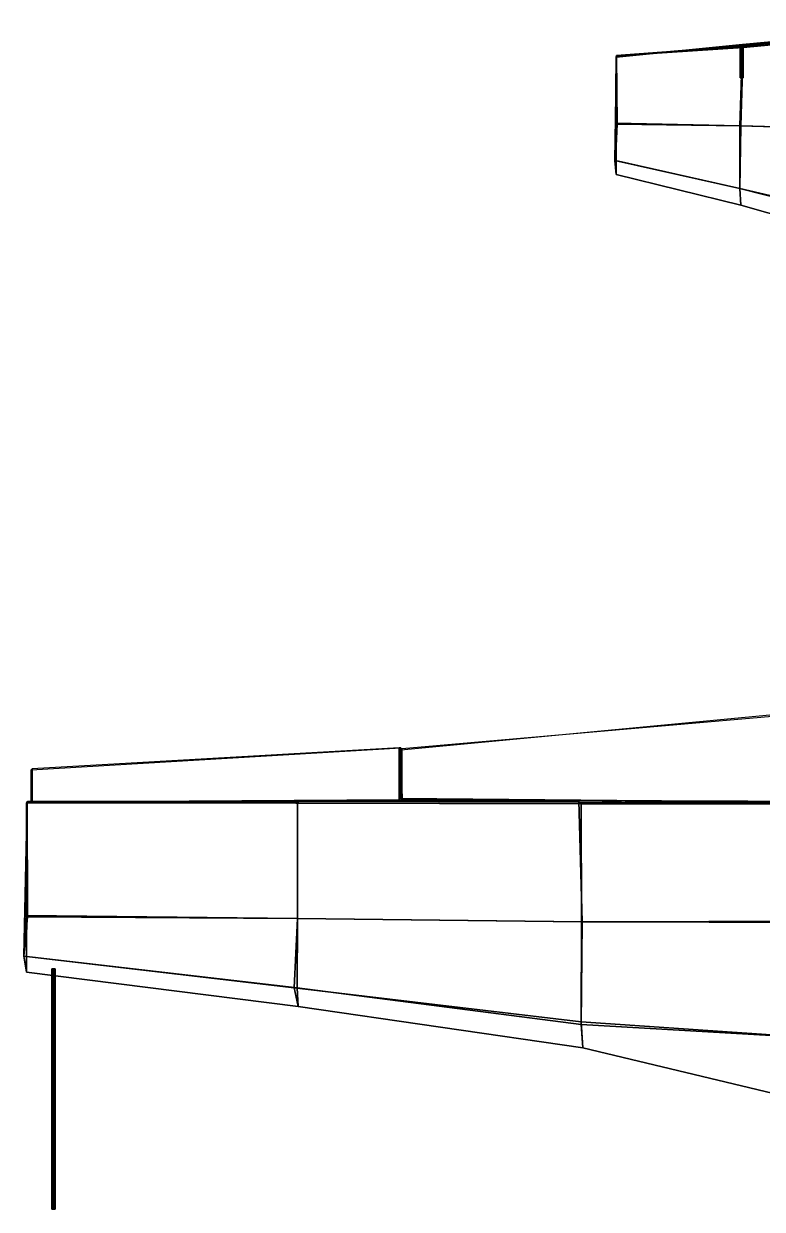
# Model space of a CAD drawing. Extents: x -1726 to 1721, y -2579 to 1769.
# Drawn here: x -1726 to -418, y -500 to 1599 of the extents above; entities that cross this region are included whole.
import ezdxf

# ---------------------------------------------------------------- set-up
doc = ezdxf.new("R2010")
doc.units = 0

msp = doc.modelspace()

# ---------------------------------------------------------------- linework, layer by layer
at = {"layer": '160671', "color": 1}
for points in [[(-299, 382, -876), (-299, 385, -876), (-1058, 313, -829), (-1056, 316, -826)], [(-1058, 227, -821), (-293, 220, -861), (-299, 385, -876), (-1058, 313, -829)], [(-1056, 316, -826), (-299, 382, -876), (-291, 222, -898), (-1056, 225, -840)], [(-1056, 225, -840), (-1056, 316, -826), (-1058, 313, -829), (-1058, 227, -821)], [(-1056, 225, -840), (-1058, 227, -821), (-1056, 316, -826), (-1058, 313, -829)], [(-291, 222, -898), (-293, 220, -861), (-1058, 227, -821), (-1056, 225, -840)]]:
    msp.add_3dface(points, dxfattribs=at)
at = {"layer": '191401', "color": 1}
for points in [[(-676, 1542, -518), (-21, 1599, -503), (-22, 1599, -493), (-677, 1540, -508)], [(-453, 1562, -501), (-458, 1418, -496), (-227, 1412, -494), (-229, 1583, -500)], [(-456, 1418, -524), (-452, 1557, -517), (-226, 1578, -517), (-225, 1412, -524)], [(-451, 1559, -513), (-453, 1562, -501), (-229, 1583, -500), (-228, 1581, -513)], [(-452, 1557, -517), (-451, 1559, -513), (-228, 1581, -513), (-226, 1578, -517)], [(-677, 1540, -508), (-678, 1423, -499), (-458, 1418, -496), (-453, 1562, -501)], [(-676, 1543, -514), (-677, 1540, -508), (-453, 1562, -501), (-451, 1559, -513)], [(-676, 1542, -518), (-676, 1543, -514), (-451, 1559, -513), (-452, 1557, -517)], [(-675, 1421, -524), (-676, 1542, -518), (-452, 1557, -517), (-456, 1418, -524)], [(-457, 1556, -506), (-457, 1556, -471), (-455, 1556, -471), (-455, 1556, -506)], [(-457, 1503, -471), (-457, 1556, -471), (-457, 1556, -506), (-457, 1503, -506)], [(-457, 1503, -471), (-455, 1503, -471), (-455, 1556, -471), (-457, 1556, -471)], [(-457, 1556, -506), (-455, 1556, -506), (-455, 1503, -506), (-457, 1503, -506)], [(-455, 1556, -471), (-455, 1503, -471), (-455, 1503, -506), (-455, 1556, -506)], [(-454, 1556, -553), (-454, 1556, -518), (-452, 1556, -518), (-452, 1556, -553)], [(-454, 1503, -518), (-454, 1556, -518), (-454, 1556, -553), (-454, 1503, -553)], [(-454, 1503, -518), (-452, 1503, -518), (-452, 1556, -518), (-454, 1556, -518)], [(-454, 1556, -553), (-452, 1556, -553), (-452, 1503, -553), (-454, 1503, -553)], [(-452, 1556, -518), (-452, 1503, -518), (-452, 1503, -553), (-452, 1556, -553)], [(-676, 1542, -518), (-677, 1332, -510), (-679, 1357, -505), (-676, 1542, -518)], [(-676, 1542, -518), (-679, 1357, -505), (-678, 1423, -499), (-676, 1542, -518)], [(-676, 1542, -518), (-675, 1421, -524), (-678, 1357, -525), (-676, 1542, -518)], [(-676, 1542, -518), (-678, 1357, -525), (-677, 1332, -510), (-676, 1542, -518)], [(-676, 1542, -518), (-678, 1423, -499), (-677, 1540, -508), (-676, 1542, -518)], [(-676, 1542, -518), (-677, 1540, -508), (-676, 1543, -514), (-676, 1542, -518)], [(-455, 1503, -506), (-455, 1503, -471), (-457, 1503, -471), (-457, 1503, -506)], [(-452, 1503, -553), (-452, 1503, -518), (-454, 1503, -518), (-454, 1503, -553)], [(-678, 1423, -499), (-679, 1357, -505), (-458, 1307, -503), (-458, 1418, -496)], [(-678, 1357, -525), (-675, 1421, -524), (-456, 1418, -524), (-458, 1307, -524)], [(-458, 1418, -496), (-458, 1307, -503), (-227, 1249, -501), (-227, 1412, -494)], [(-458, 1307, -524), (-456, 1418, -524), (-225, 1412, -524), (-225, 1253, -524)], [(-679, 1357, -505), (-677, 1332, -510), (-456, 1278, -507), (-458, 1307, -503)], [(-677, 1332, -510), (-678, 1357, -525), (-458, 1307, -524), (-456, 1278, -507)], [(-458, 1307, -503), (-456, 1278, -507), (-225, 1212, -509), (-227, 1249, -501)], [(-456, 1278, -507), (-458, 1307, -524), (-225, 1253, -524), (-225, 1212, -509)]]:
    msp.add_3dface(points, dxfattribs=at)
at = {"layer": '29165', "color": 1}
for points in [[(-1720, 220, -821), (-1719, 18, -830), (-1726, -52, -830), (-1720, 220, -821)], [(-1720, 220, -821), (-1726, -52, -830), (-1721, -80, -808), (-1720, 220, -821)], [(-1720, 220, -821), (-1721, -80, -808), (-1726, -52, -801), (-1720, 220, -821)], [(-1720, 220, -821), (-1726, -52, -801), (-1721, 20, -793), (-1720, 220, -821)], [(-1719, 222, -815), (-1721, 219, -806), (-1241, 224, -821), (-1239, 222, -838)], [(-1721, 219, -806), (-1721, 20, -793), (-1241, 15, -814), (-1241, 224, -821)], [(-1720, 220, -821), (-1721, 219, -806), (-1719, 222, -815), (-1720, 220, -821)], [(-1720, 220, -821), (-1721, 20, -793), (-1721, 219, -806), (-1720, 220, -821)], [(-1720, 220, -821), (-290, 217, -873), (-291, 217, -859), (-1721, 219, -806)], [(-1720, 220, -821), (-1719, 222, -815), (-1239, 222, -838), (-1241, 219, -845)], [(-1719, 18, -830), (-1720, 220, -821), (-1241, 219, -845), (-1241, 15, -854)], [(-1239, 222, -838), (-1241, 224, -821), (-743, 224, -845), (-743, 221, -863)], [(-1241, 224, -821), (-1241, 15, -814), (-737, 9, -836), (-743, 224, -845)], [(-1241, 219, -845), (-1239, 222, -838), (-743, 221, -863), (-739, 218, -870)], [(-1241, 15, -854), (-1241, 219, -845), (-739, 218, -870), (-738, 9, -880)], [(-743, 221, -863), (-743, 224, -845), (-291, 217, -859), (-290, 217, -873)], [(-743, 224, -845), (-737, 9, -836), (-288, 8, -847), (-291, 217, -859)], [(-739, 218, -870), (-743, 221, -863), (-290, 217, -873), (-289, 218, -893)], [(-738, 9, -880), (-739, 218, -870), (-289, 218, -893), (-288, 10, -911)], [(-1721, 20, -793), (-1726, -52, -801), (-1242, -108, -823), (-1241, 15, -814)], [(-1726, -52, -830), (-1719, 18, -830), (-1241, 15, -854), (-1247, -108, -853)], [(-1247, -108, -853), (-1241, 15, -854), (-738, 9, -880), (-739, -168, -880)], [(-1241, 15, -814), (-1242, -108, -823), (-739, -173, -846), (-737, 9, -836)], [(-739, -168, -880), (-738, 9, -880), (-288, 10, -911), (-290, -199, -913)], [(-737, 9, -836), (-739, -173, -846), (-290, -199, -843), (-288, 8, -847)], [(-1726, -52, -801), (-1721, -80, -808), (-1240, -141, -830), (-1242, -108, -823)], [(-1721, -80, -808), (-1726, -52, -830), (-1247, -108, -853), (-1240, -141, -830)], [(-1240, -141, -830), (-1247, -108, -853), (-739, -168, -880), (-736, -214, -858)], [(-1242, -108, -823), (-1240, -141, -830), (-736, -214, -858), (-739, -173, -846)], [(-736, -214, -858), (-739, -168, -880), (-290, -199, -913), (-174, -349, -895)], [(-739, -173, -846), (-736, -214, -858), (-174, -349, -895), (-290, -199, -843)]]:
    msp.add_3dface(points, dxfattribs=at)
at = {"layer": '371331', "color": 1}
for points in [[(-1675, -500, -815), (-1676, -500, -814), (-1676, -74, -814), (-1675, -74, -815)], [(-1676, -500, -814), (-1676, -500, -813), (-1676, -74, -813), (-1676, -74, -814)], [(-1676, -500, -813), (-1676, -500, -812), (-1676, -74, -812), (-1676, -74, -813)], [(-1676, -500, -812), (-1675, -500, -811), (-1675, -74, -811), (-1676, -74, -812)], [(-1673, -74, -810), (-1675, -74, -815), (-1676, -74, -814), (-1673, -74, -810)], [(-1673, -74, -810), (-1676, -74, -814), (-1676, -74, -813), (-1673, -74, -810)], [(-1673, -74, -810), (-1676, -74, -813), (-1676, -74, -812), (-1673, -74, -810)], [(-1673, -74, -810), (-1676, -74, -812), (-1675, -74, -811), (-1673, -74, -810)], [(-1674, -500, -816), (-1675, -500, -815), (-1675, -74, -815), (-1674, -74, -816)], [(-1675, -500, -811), (-1674, -500, -810), (-1674, -74, -810), (-1675, -74, -811)], [(-1673, -74, -810), (-1674, -74, -816), (-1675, -74, -815), (-1673, -74, -810)], [(-1673, -74, -810), (-1675, -74, -811), (-1674, -74, -810), (-1673, -74, -810)], [(-1673, -500, -816), (-1674, -500, -816), (-1674, -74, -816), (-1673, -74, -816)], [(-1674, -500, -810), (-1673, -500, -810), (-1673, -74, -810), (-1674, -74, -810)], [(-1673, -74, -810), (-1673, -74, -816), (-1674, -74, -816), (-1673, -74, -810)], [(-1673, -500, -810), (-1672, -500, -810), (-1672, -74, -810), (-1673, -74, -810)], [(-1672, -500, -816), (-1673, -500, -816), (-1673, -74, -816), (-1672, -74, -816)], [(-1673, -74, -810), (-1672, -74, -810), (-1671, -74, -811), (-1673, -74, -810)], [(-1673, -74, -810), (-1671, -74, -811), (-1670, -74, -812), (-1673, -74, -810)], [(-1673, -74, -810), (-1670, -74, -812), (-1670, -74, -813), (-1673, -74, -810)], [(-1673, -74, -810), (-1670, -74, -813), (-1670, -74, -814), (-1673, -74, -810)], [(-1673, -74, -810), (-1670, -74, -814), (-1671, -74, -815), (-1673, -74, -810)], [(-1673, -74, -810), (-1671, -74, -815), (-1672, -74, -816), (-1673, -74, -810)], [(-1673, -74, -810), (-1672, -74, -816), (-1673, -74, -816), (-1673, -74, -810)], [(-1672, -500, -810), (-1671, -500, -811), (-1671, -74, -811), (-1672, -74, -810)], [(-1671, -500, -815), (-1672, -500, -816), (-1672, -74, -816), (-1671, -74, -815)], [(-1671, -500, -811), (-1670, -500, -812), (-1670, -74, -812), (-1671, -74, -811)], [(-1670, -500, -814), (-1671, -500, -815), (-1671, -74, -815), (-1670, -74, -814)], [(-1670, -500, -812), (-1670, -500, -813), (-1670, -74, -813), (-1670, -74, -812)], [(-1670, -500, -813), (-1670, -500, -814), (-1670, -74, -814), (-1670, -74, -813)], [(-1674, -500, -810), (-1675, -500, -811), (-1676, -500, -812), (-1674, -500, -810)], [(-1674, -500, -810), (-1676, -500, -812), (-1676, -500, -813), (-1674, -500, -810)], [(-1674, -500, -810), (-1676, -500, -813), (-1676, -500, -814), (-1674, -500, -810)], [(-1674, -500, -810), (-1676, -500, -814), (-1675, -500, -815), (-1674, -500, -810)], [(-1674, -500, -810), (-1675, -500, -815), (-1674, -500, -816), (-1674, -500, -810)], [(-1674, -500, -810), (-1674, -500, -816), (-1673, -500, -816), (-1674, -500, -810)], [(-1674, -500, -810), (-1673, -500, -816), (-1672, -500, -816), (-1674, -500, -810)], [(-1674, -500, -810), (-1672, -500, -816), (-1671, -500, -815), (-1674, -500, -810)], [(-1674, -500, -810), (-1671, -500, -815), (-1670, -500, -814), (-1674, -500, -810)], [(-1674, -500, -810), (-1670, -500, -814), (-1670, -500, -813), (-1674, -500, -810)], [(-1674, -500, -810), (-1670, -500, -813), (-1670, -500, -812), (-1674, -500, -810)], [(-1674, -500, -810), (-1670, -500, -812), (-1671, -500, -811), (-1674, -500, -810)], [(-1674, -500, -810), (-1671, -500, -811), (-1672, -500, -810), (-1674, -500, -810)], [(-1674, -500, -810), (-1672, -500, -810), (-1673, -500, -810), (-1674, -500, -810)]]:
    msp.add_3dface(points, dxfattribs=at)
at = {"layer": '396573', "color": 1}
for points in [[(-1058, 317, -827), (-1061, 317, -827), (-1711, 280, -812), (-1713, 278, -810)], [(-1713, 278, -810), (-1058, 317, -827), (-1060, 225, -844), (-1713, 221, -820)], [(-1711, 221, -807), (-1061, 225, -816), (-1061, 317, -827), (-1711, 280, -812)], [(-1061, 317, -827), (-1061, 225, -816), (-1060, 225, -844), (-1058, 317, -827)], [(-1713, 221, -820), (-1713, 278, -810), (-1711, 280, -812), (-1711, 221, -807)], [(-1713, 221, -820), (-1711, 221, -807), (-1713, 278, -810), (-1711, 280, -812)], [(-1713, 278, -810), (-1711, 280, -812), (-1713, 221, -820), (-1711, 221, -807)], [(-1060, 225, -844), (-1061, 225, -816), (-1711, 221, -807), (-1713, 221, -820)], [(-1713, 221, -820), (-1060, 225, -844), (-1061, 225, -816), (-1711, 221, -807)]]:
    msp.add_3dface(points, dxfattribs=at)

doc.saveas('drawing.dxf')
